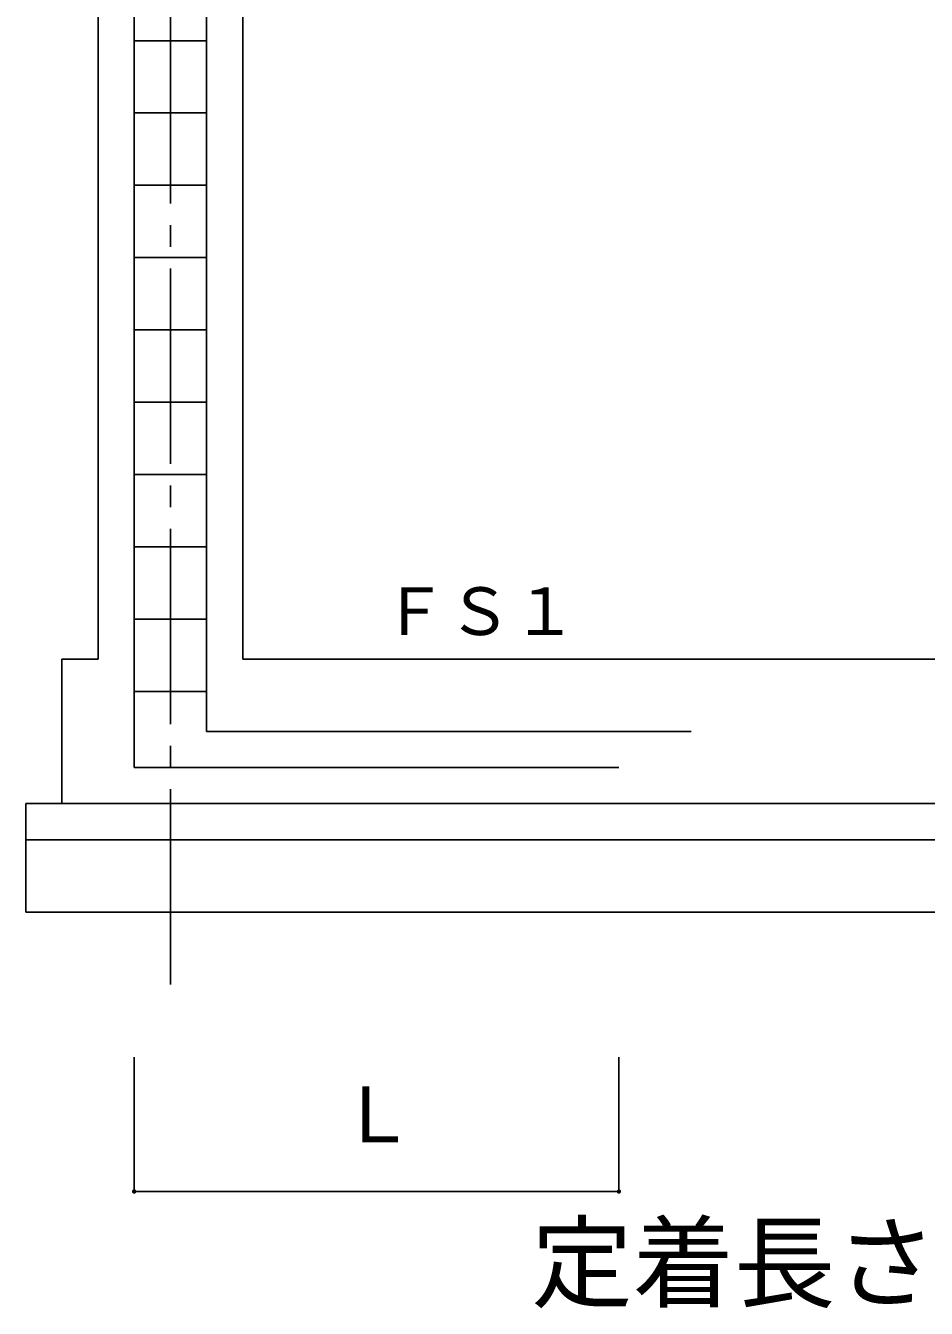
# Model space of a CAD drawing. Units: millimetres, scale not verified. Extents: x -8910 to 8910, y -6308 to 6308.
# Drawn here: x 33 to 1278, y -660 to 1114 of the extents above; entities that cross this region are included whole.
import ezdxf
from ezdxf.enums import TextEntityAlignment as Align

# ---------------------------------------------------------------- set-up
doc = ezdxf.new("R2010")
doc.units = ezdxf.units.MM
doc.header["$LTSCALE"] = 30
doc.linetypes.add('CHAIN2', pattern=[12, 9, -1, 1, -1])
for name, color, linetype, lineweight in [('0-1_製作', 5, 'Continuous', 25), ('0-E_08', 2, 'Continuous', 25), ('1-3_00クル-フ-0躯体', 5, 'Continuous', 25)]:
    doc.layers.add(name, color=color, linetype=linetype, lineweight=lineweight)
doc.styles.add('ＭＳ ゴシック', font='')
doc.styles.get('ＭＳ ゴシック').set_extended_font_data('MS Gothic')

msp = doc.modelspace()

# ---------------------------------------------------------------- linework, layer by layer
at = {"layer": '0-1_製作', "color": 2, "linetype": 'CHAIN2'}
msp.add_line((232.66, 2578.13), (232.66, -227.86), dxfattribs=at)
at = {"layer": '0-1_製作', "color": 3}
for p, q in [((182.66, 88.15), (182.66, 2378.13)), ((182.66, 1093.4), (282.66, 1093.4)), ((182.66, 993.4), (282.66, 993.4)), ((182.66, 893.4), (282.66, 893.4)), ((182.66, 793.4), (282.66, 793.4)), ((182.66, 693.4), (282.66, 693.4)), ((182.66, 593.4), (282.66, 593.4)), ((182.66, 493.4), (282.66, 493.4)), ((182.66, 393.4), (282.66, 393.4)), ((182.66, 293.4), (282.66, 293.4)), ((182.66, 193.4), (282.66, 193.4)), ((282.66, 138.16), (952.66, 138.16)), ((182.66, 88.15), (852.66, 88.15))]:
    msp.add_line(p, q, dxfattribs=at)
at = {"layer": '0-1_製作', "color": 2}
for p, q in [((132.66, 2228.13), (132.66, 238.15)), ((332.66, 2228.13), (332.66, 238.15)), ((82.66, 38.15), (82.66, 238.15)), ((82.66, 238.15), (132.66, 238.15)), ((332.66, 238.15), (2482.66, 238.15)), ((32.66, -111.85), (32.66, 38.15)), ((32.66, 38.15), (2532.66, 38.15)), ((32.66, -111.85), (2532.66, -111.85))]:
    msp.add_line(p, q, dxfattribs=at)
at = {"layer": '0-1_製作', "color": 3}
msp.add_lwpolyline([(282.66, 138.16), (282.66, 2328.13), (952.66, 2328.13)], dxfattribs=at)
at = {"layer": '0-E_08'}
msp.add_line((32.66, -11.85), (2532.66, -11.85), dxfattribs=at)
at = {"layer": '1-3_00クル-フ-0躯体', "color": 2}
for p, q in [((182.66, -498.25), (182.66, -312.61)), ((852.66, -498.25), (852.66, -312.61)), ((182.66, -498.25), (852.66, -498.25))]:
    msp.add_line(p, q, dxfattribs=at)
at = {"layer": '1-3_00クル-フ-0躯体'}
for points in [[(179.66, -498.25), (182.66, -495.25), (182.66, -498.25)], [(179.67, -498.07), (182.66, -495.25), (179.66, -498.25)], [(179.72, -497.69), (182.66, -495.25), (179.67, -498.07)], [(179.81, -497.33), (182.66, -495.25), (179.72, -497.69)], [(179.95, -496.98), (182.66, -495.25), (179.81, -497.33)], [(180.13, -496.65), (182.66, -495.25), (179.95, -496.98)], [(180.35, -496.34), (182.66, -495.25), (180.13, -496.65)], [(180.61, -496.07), (182.66, -495.25), (180.35, -496.34)], [(180.9, -495.83), (182.66, -495.25), (180.61, -496.07)], [(180.9, -495.83), (182.29, -495.28), (182.66, -495.25)], [(181.22, -495.63), (182.29, -495.28), (180.9, -495.83)], [(181.22, -495.63), (181.92, -495.35), (182.29, -495.28)], [(181.56, -495.46), (181.92, -495.35), (181.22, -495.63)], [(182.66, -495.25), (185.45, -497.15), (182.66, -498.25)], [(182.66, -495.25), (185.29, -496.81), (185.45, -497.15)], [(182.66, -495.25), (185.09, -496.49), (185.29, -496.81)], [(182.66, -495.25), (184.85, -496.2), (185.09, -496.49)], [(182.66, -495.25), (184.57, -495.94), (184.85, -496.2)], [(182.66, -495.25), (184.27, -495.72), (184.57, -495.94)], [(182.66, -495.25), (183.94, -495.54), (184.27, -495.72)], [(182.66, -495.25), (183.59, -495.4), (183.94, -495.54)], [(182.66, -495.25), (183.22, -495.31), (183.59, -495.4)], [(182.66, -495.25), (182.85, -495.26), (183.22, -495.31)], [(849.66, -498.25), (852.66, -495.25), (852.66, -498.25)], [(849.66, -498.25), (852.29, -495.28), (852.66, -495.25)], [(849.66, -498.25), (851.92, -495.35), (852.29, -495.28)], [(849.66, -498.25), (851.56, -495.46), (851.92, -495.35)], [(849.66, -498.25), (851.22, -495.63), (851.56, -495.46)], [(849.66, -498.25), (850.9, -495.83), (851.22, -495.63)], [(849.67, -498.07), (850.9, -495.83), (849.66, -498.25)], [(849.72, -497.69), (850.9, -495.83), (849.67, -498.07)], [(849.72, -497.69), (850.61, -496.07), (850.9, -495.83)], [(849.81, -497.33), (850.61, -496.07), (849.72, -497.69)], [(849.81, -497.33), (850.35, -496.34), (850.61, -496.07)], [(849.95, -496.98), (850.35, -496.34), (849.81, -497.33)], [(849.95, -496.98), (850.13, -496.65), (850.35, -496.34)], [(852.66, -495.25), (853.94, -495.54), (852.66, -498.25)], [(852.66, -495.25), (853.59, -495.4), (853.94, -495.54)], [(852.66, -495.25), (853.22, -495.31), (853.59, -495.4)], [(852.66, -495.25), (852.85, -495.26), (853.22, -495.31)], [(852.66, -498.25), (853.94, -495.54), (854.27, -495.72)], [(852.66, -498.25), (854.27, -495.72), (854.58, -495.94)], [(852.66, -498.25), (854.58, -495.94), (854.85, -496.2)], [(852.66, -498.25), (854.85, -496.2), (855.09, -496.49)], [(852.66, -498.25), (855.09, -496.49), (855.29, -496.81)], [(179.76, -499), (179.66, -498.25), (182.66, -498.25)], [(179.69, -498.63), (179.66, -498.25), (179.76, -499)], [(179.76, -499), (182.66, -498.25), (179.87, -499.36)], [(179.87, -499.36), (182.66, -498.25), (180.03, -499.7)], [(180.03, -499.7), (182.66, -498.25), (180.23, -500.02)], [(180.23, -500.02), (182.66, -498.25), (180.48, -500.31)], [(180.48, -500.31), (182.66, -498.25), (180.75, -500.57)], [(180.75, -500.57), (182.66, -498.25), (181.05, -500.79)], [(181.05, -500.79), (182.66, -498.25), (181.38, -500.97)], [(181.38, -500.97), (182.66, -498.25), (181.73, -501.11)], [(181.73, -501.11), (182.66, -498.25), (182.1, -501.2)], [(182.1, -501.2), (182.66, -498.25), (182.47, -501.25)], [(182.47, -501.25), (182.66, -498.25), (182.66, -501.25)], [(182.66, -498.25), (185.45, -497.15), (185.57, -497.51)], [(182.66, -498.25), (185.57, -497.51), (185.64, -497.88)], [(182.66, -498.25), (185.64, -497.88), (185.66, -498.25)], [(182.66, -498.25), (184.72, -500.44), (182.66, -501.25)], [(182.66, -498.25), (184.97, -500.17), (184.72, -500.44)], [(182.66, -498.25), (185.19, -499.86), (184.97, -500.17)], [(182.66, -498.25), (185.38, -499.53), (185.19, -499.86)], [(182.66, -498.25), (185.52, -499.18), (185.38, -499.53)], [(182.66, -498.25), (185.61, -498.82), (185.52, -499.18)], [(182.66, -498.25), (185.66, -498.44), (185.61, -498.82)], [(182.66, -498.25), (185.66, -498.25), (185.66, -498.44)], [(182.66, -501.25), (184.72, -500.44), (184.43, -500.68)], [(182.66, -501.25), (184.43, -500.68), (183.04, -501.23)], [(183.04, -501.23), (184.43, -500.68), (184.11, -500.88)], [(183.04, -501.23), (184.11, -500.88), (183.41, -501.16)], [(183.41, -501.16), (184.11, -500.88), (183.77, -501.04)], [(851.06, -500.79), (849.66, -498.25), (852.66, -498.25)], [(850.75, -500.57), (849.66, -498.25), (851.06, -500.79)], [(850.48, -500.31), (849.66, -498.25), (850.75, -500.57)], [(850.24, -500.02), (849.66, -498.25), (850.48, -500.31)], [(850.03, -499.7), (849.66, -498.25), (850.24, -500.02)], [(849.87, -499.36), (849.66, -498.25), (850.03, -499.7)], [(849.76, -499), (849.66, -498.25), (849.87, -499.36)], [(849.69, -498.63), (849.66, -498.25), (849.76, -499)], [(851.06, -500.79), (852.66, -498.25), (851.39, -500.97)], [(851.39, -500.97), (852.66, -498.25), (851.74, -501.11)], [(851.74, -501.11), (852.66, -498.25), (852.1, -501.2)], [(852.1, -501.2), (852.66, -498.25), (852.47, -501.25)], [(852.47, -501.25), (852.66, -498.25), (852.66, -501.25)], [(852.66, -498.25), (855.29, -496.81), (855.45, -497.15)], [(852.66, -498.25), (855.45, -497.15), (855.57, -497.51)], [(852.66, -498.25), (855.57, -497.51), (855.64, -497.88)], [(852.66, -498.25), (855.64, -497.88), (855.66, -498.25)], [(854.11, -500.88), (852.66, -498.25), (855.66, -498.25)], [(853.77, -501.04), (852.66, -498.25), (854.11, -500.88)], [(853.41, -501.16), (852.66, -498.25), (853.77, -501.04)], [(853.04, -501.23), (852.66, -498.25), (853.41, -501.16)], [(852.66, -501.25), (852.66, -498.25), (853.04, -501.23)], [(854.11, -500.88), (855.66, -498.25), (855.66, -498.44)], [(854.11, -500.88), (855.66, -498.44), (854.43, -500.68)], [(854.43, -500.68), (855.66, -498.44), (855.61, -498.82)], [(854.43, -500.68), (855.61, -498.82), (854.72, -500.44)], [(854.72, -500.44), (855.61, -498.82), (855.52, -499.18)], [(854.72, -500.44), (855.52, -499.18), (854.97, -500.17)], [(854.97, -500.17), (855.52, -499.18), (855.38, -499.53)], [(854.97, -500.17), (855.38, -499.53), (855.2, -499.86)]]:
    msp.add_solid(points, dxfattribs=at)

# ---------------------------------------------------------------- texts
at = {"layer": '0-1_製作', "color": 4, "style": 'ＭＳ ゴシック'}
msp.add_text('ＦＳ１', height=65.98, dxfattribs=at).set_placement((525.02, 251.6), align=Align.BOTTOM_LEFT)
at = {"layer": '1-3_00クル-フ-0躯体', "color": 4, "style": 'ＭＳ ゴシック'}
for s, height, p in [('Ｌ', 76.98, (466.01, -453.25)), ('定着長さ', 102.7, (731.65, -678.76))]:
    msp.add_text(s, height=height, dxfattribs=at).set_placement(p, align=Align.BOTTOM_LEFT)

doc.saveas('drawing.dxf')
